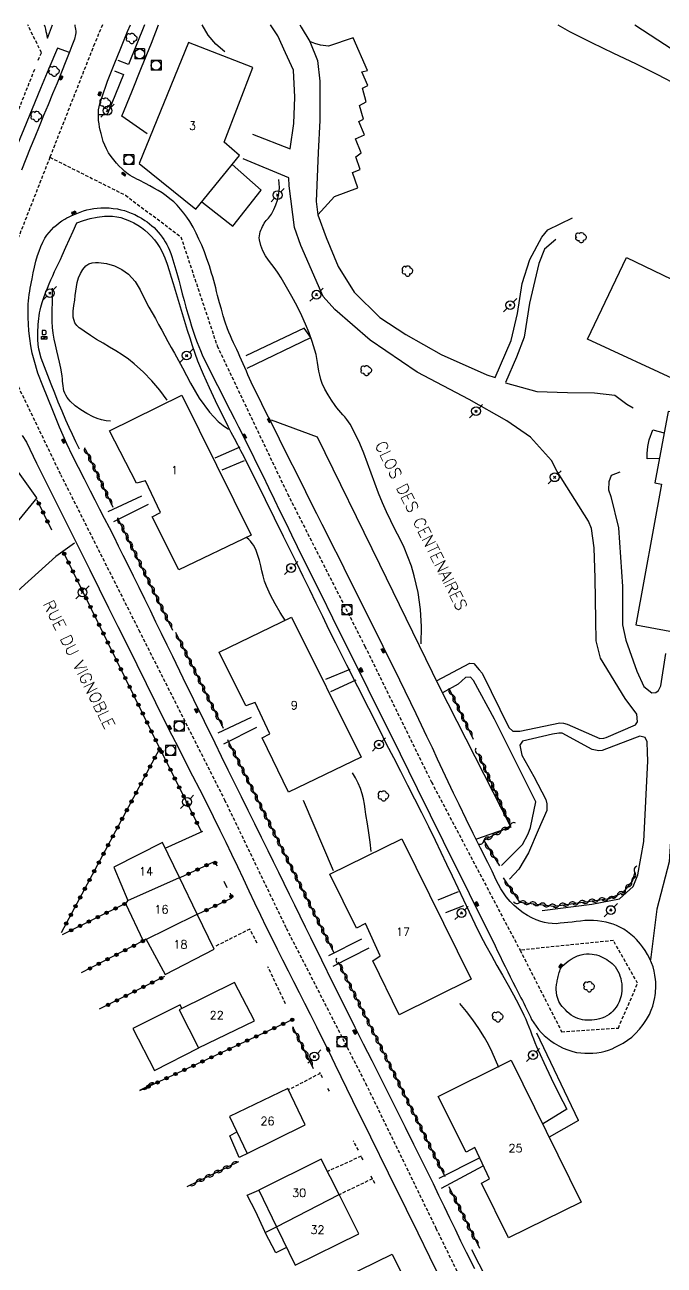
# Model space of a CAD drawing. Header units: millimetres. Extents: x 149998 to 151001, y 150999 to 152001.
# Drawn here: x 150117 to 150213.8, y 151811.9 to 152000 of the extents above; entities that cross this region are included whole.
import ezdxf
from ezdxf.enums import TextEntityAlignment as Align

# ---------------------------------------------------------------- set-up
doc = ezdxf.new("R2010")
doc.units = ezdxf.units.MM
doc.linetypes.add('DASHED', pattern=[0.75, 0.5, -0.25])
doc.layers.get('0').update_dxf_attribs({"linetype": 'CONTINUOUS'})
for name, color, linetype in [('W0001', 6, 'DASHED'), ('W0006', 2, 'CONTINUOUS'), ('W0008', 7, 'CONTINUOUS'), ('W0014', 7, 'CONTINUOUS'), ('W0017', 7, 'CONTINUOUS'), ('W0101', 7, 'CONTINUOUS'), ('W0104', 1, 'CONTINUOUS'), ('W0105', 7, 'CONTINUOUS'), ('W0112', 1, 'DASHED'), ('W0211', 2, 'CONTINUOUS'), ('W0214', 2, 'CONTINUOUS'), ('W0300', 7, 'CONTINUOUS'), ('W0310', 3, 'CONTINUOUS'), ('W0323', 7, 'CONTINUOUS'), ('W0401', 7, 'CONTINUOUS'), ('W0420', 7, 'CONTINUOUS'), ('W0438', 7, 'CONTINUOUS'), ('W0473', 7, 'CONTINUOUS'), ('W0989', 7, 'CONTINUOUS'), ('W0991', 7, 'CONTINUOUS'), ('W1102', 7, 'CONTINUOUS')]:
    doc.layers.add(name, color=color, linetype=linetype)
doc.styles.get("Standard").update_dxf_attribs({"font": 'romans.shx', "width": 0.85})

# ---------------------------------------------------------------- blocks, each defined once
blk = doc.blocks.new('T401')
for p, q in [((-0.3, 0.3), (0, 0.3)), ((-0.3, -0.25), (-0.3, 0.3)), ((-0.3, 0.15), (0, 0.15)), ((-0.3, 0), (0, 0)), ((0, 0.3), (0, -0.25)), ((-0.3, -0.15), (0, -0.15)), ((-0.3, -0.25), (-0.3, -0.3)), ((-0.3, -0.3), (0, -0.3)), ((0, -0.3), (0, -0.25))]:
    blk.add_line(p, q)
blk = doc.blocks.new('T420')
for p, q in [((0.75, 0.75), (-0.75, 0.75)), ((-0.75, 0.75), (-0.75, -0.75)), ((0.75, 0.75), (0.75, -0.75)), ((0.75, -0.75), (-0.75, -0.75))]:
    blk.add_line(p, q)
blk.add_ellipse((0, 0), major_axis=(-0.53, 0.53), ratio=1, start_param=3.926991, end_param=10.210176)
blk = doc.blocks.new('T300')
for p, q in [((-0.8, 0.51), (-0.86, 0.34)), ((-0.86, 0.34), (-0.86, 0.17)), ((-0.86, 0.17), (-0.74, 0.06)), ((-0.69, 0.63), (-0.8, 0.51)), ((-0.8, -0.06), (-0.74, 0.06)), ((-0.74, 0.06), (-0.69, 0.11)), ((-0.57, 0.69), (-0.69, 0.63)), ((-0.46, 0.69), (-0.57, 0.69)), ((-0.29, 0.63), (-0.46, 0.69)), ((-0.29, 0.63), (-0.17, 0.74)), ((-0.23, 0.57), (-0.29, 0.63)), ((-0.17, 0.74), (-0.06, 0.8)), ((-0.06, 0.8), (0.06, 0.8)), ((0.06, 0.8), (0.23, 0.74)), ((0.23, 0.74), (0.34, 0.63)), ((0.34, 0.63), (0.4, 0.51)), ((0.46, 0.46), (0.34, 0.46)), ((0.4, 0.51), (0.4, 0.46)), ((0.57, 0.4), (0.46, 0.46)), ((0.57, 0.4), (0.69, 0.29)), ((0.69, 0.29), (0.74, 0.17)), ((0.74, 0.06), (0.69, -0.17)), ((0.74, 0.17), (0.74, 0.06)), ((-0.8, -0.17), (-0.8, -0.06)), ((-0.8, -0.23), (-0.8, -0.17)), ((-0.74, -0.34), (-0.8, -0.23)), ((-0.69, -0.4), (-0.74, -0.34)), ((-0.51, -0.46), (-0.69, -0.4)), ((-0.4, -0.46), (-0.51, -0.46)), ((-0.4, -0.46), (-0.34, -0.46)), ((-0.34, -0.46), (-0.34, -0.4)), ((-0.34, -0.51), (-0.34, -0.46)), ((-0.29, -0.63), (-0.34, -0.51)), ((-0.17, -0.74), (-0.29, -0.63)), ((-0.06, -0.8), (-0.17, -0.74)), ((0.06, -0.8), (-0.06, -0.8)), ((0.17, -0.74), (0.06, -0.8)), ((0.23, -0.69), (0.17, -0.74)), ((0.29, -0.46), (0.23, -0.46)), ((0.29, -0.63), (0.23, -0.69)), ((0.46, -0.4), (0.29, -0.46)), ((0.34, -0.51), (0.29, -0.63)), ((0.34, -0.51), (0.34, -0.46)), ((0.57, -0.34), (0.46, -0.4)), ((0.63, -0.29), (0.57, -0.34)), ((0.69, -0.17), (0.63, -0.29))]:
    blk.add_line(p, q)
blk = doc.blocks.new('T473')
for p, q in [((-0.166667, 0.166667), (0.166667, -0.166667)), ((-0.166667, -0.166667), (0.166667, 0.166667)), ((0.500001, 0.500001), (1.000002, 1.000002)), ((-1.000002, -1.000002), (-0.500001, -0.500001))]:
    blk.add_line(p, q)
blk.add_ellipse((0, 0), major_axis=(0.471405, 0.471405), ratio=1, start_param=5.4977871438, end_param=11.780972451)
blk = doc.blocks.new('T438')
for p, q in [((-0.4, 0.2), (0.4, 0.2)), ((-0.4, -0.2), (-0.4, 0.2)), ((0.15, 1.1), (-0.3, 1.1)), ((-0.3, 1.1), (-0.3, 0.5)), ((-0.3, 0.5), (0.15, 0.5)), ((0.3, 0.65), (0.3, 0.95)), ((0.4, 0.2), (0.4, -0.2))]:
    blk.add_line(p, q)
at = {"flags": 128}
for points in [[(-0.4, -0.2), (0.4, 0.2)], [(0.4, -0.2), (-0.4, -0.2)]]:
    blk.add_lwpolyline(points, dxfattribs=at)
for centre, major_axis, start_param, end_param in [((0.15, 0.95), (0.106, -0.106), 0.785398, 2.356194), ((0.15, 0.65), (0.106, 0.106), 3.926991, 5.497787)]:
    blk.add_ellipse(centre, major_axis=major_axis, ratio=1, start_param=start_param, end_param=end_param)
blk = doc.blocks.new('t310o')
at = {"color": 0, "linetype": 'Continuous'}
for centre, start, end in [((-0.5, 0.38), 216.8699, 323.1304), ((0.5, -0.37), 36.8699, 143.1303)]:
    blk.add_arc(centre, 0.625, start, end, dxfattribs=at)
blk = doc.blocks.new('t323o')
at = {"color": 0, "linetype": 'Continuous'}
for radius in [0.25, 0.15]:
    blk.add_circle((0, 0), radius, dxfattribs=at)

msp = doc.modelspace()

# ---------------------------------------------------------------- linework, layer by layer
at = {"layer": 'W0001'}
for points in [[(150128.76, 152000), (150127.55, 151997.14), (150120.79, 151979.91)], [(150120.79, 151979.91), (150115.72, 151966.98), (150111.1, 151955.33)], [(150120.79, 151979.91), (150132.23, 151974.16), (150140.62, 151967.87), (150146.12, 151951.34), (150156.79, 151928.88), (150168.51, 151905.77), (150178.6, 151885.17), (150192.01, 151859.68)], [(150111.1, 151955.33), (150122.4, 151931.83), (150134.26, 151908.23), (150147.25, 151882.48), (150156.61, 151862.99), (150168.61, 151839.5), (150179.26, 151817.54), (150191.45, 151792.49), (150201.09, 151772.87), (150212.61, 151750.24), (150227.34, 151719.95), (150243.75, 151687.81), (150252.23, 151671)]]:
    msp.add_lwpolyline(points, dxfattribs=at)
msp.add_lwpolyline([(150206.15, 151861.14), (150192.01, 151859.68), (150192.01, 151859.68), (150198.32, 151847.32), (150206.91, 151847.87), (150209.83, 151854.66)], close=True, dxfattribs=at)
at = {"layer": 'W0006'}
for points in [[(150161.38, 151971.18), (150163.93, 151973.98), (150167.44, 151975.29), (150166.64, 151977.61), (150167.78, 151978.04), (150167.12, 151979.98), (150167.94, 151980.6), (150167.08, 151982.73), (150168.47, 151983.3), (150167.58, 151985.32), (150168.3, 151985.67), (150167.68, 151987.77), (150168.72, 151988.31), (150168.16, 151990.41), (150168.98, 151990.79), (150168.06, 151992.89), (150168.9, 151993.08), (150166.74, 151998.01), (150163, 151996.75), (150161.8, 151996.92), (150160.93, 151997.17), (150160.17, 151997.48)], [(150154.3, 151940.11), (150161.28, 151937.5), (150170.72, 151918.21), (150179.73, 151899.77), (150190.63, 151878.31), (150185.42, 151876.49)]]:
    msp.add_lwpolyline(points, dxfattribs=at)
at = {"layer": 'W0008'}
for points in [[(150124.55, 152000), (150124.59, 151999.8), (150124.64, 151999.57), (150124.67, 151999.32), (150124.7, 151999.06), (150124.7, 151998.8), (150124.68, 151998.55), (150124.64, 151998.3), (150124.57, 151998.06), (150124.5, 151997.83), (150124.42, 151997.59), (150124.14, 151996.8), (150123.83, 151996.02), (150123.52, 151995.24), (150123.2, 151994.47), (150122.54, 151992.82), (150121.88, 151991.17), (150121.2, 151989.52), (150120.53, 151987.88), (150119.85, 151986.24), (150119.17, 151984.59), (150118.5, 151982.95), (150117.83, 151981.3), (150117.15, 151979.64), (150116.48, 151977.98)], [(150128.16, 151987.12), (150128.26, 151987.57), (150128.37, 151988.03), (150128.5, 151988.47), (150128.64, 151988.92), (150129.53, 151991.46), (150130.51, 151993.97), (150131.54, 151996.46), (150132.55, 151998.96), (150132.98, 152000)], [(150209.43, 152000), (150275.4, 151956.91)], [(150197.47, 151863.69), (150196.88, 151863.7), (150196.3, 151863.76), (150195.73, 151863.86), (150195.17, 151864.02), (150194.46, 151864.27), (150193.78, 151864.59), (150193.13, 151864.96), (150192.5, 151865.36), (150191.79, 151865.89), (150191.13, 151866.46), (150190.5, 151867.08), (150189.93, 151867.75), (150189.1, 151868.98), (150188.4, 151870.3), (150187.77, 151871.64), (150187.12, 151872.96), (150186.01, 151875.15), (150184.92, 151877.36), (150183.85, 151879.56), (150182.79, 151881.77), (150181.96, 151883.49), (150181.15, 151885.2), (150180.34, 151886.92), (150179.53, 151888.64), (150178.73, 151890.36), (150177.92, 151892.08), (150177.1, 151893.8), (150176.28, 151895.51), (150173.79, 151900.63), (150171.27, 151905.74), (150168.74, 151910.84), (150166.2, 151915.94), (150165.38, 151917.6), (150164.55, 151919.25), (150163.72, 151920.91), (150162.89, 151922.56), (150162.05, 151924.22), (150161.22, 151925.87), (150160.39, 151927.52), (150159.57, 151929.18), (150158.24, 151931.84), (150156.91, 151934.51), (150155.59, 151937.17), (150154.27, 151939.84)], [(150116.61, 151937.73), (150117.24, 151936.72), (150117.77, 151935.66), (150118.26, 151934.59), (150118.77, 151933.53), (150120.8, 151929.5), (150122.82, 151925.45), (150124.83, 151921.41), (150126.84, 151917.36), (150128.27, 151914.49), (150129.69, 151911.61), (150131.11, 151908.74), (150132.53, 151905.86), (150133.95, 151902.98), (150135.37, 151900.11), (150136.8, 151897.23), (150138.23, 151894.36), (150139.27, 151892.3), (150140.31, 151890.24), (150141.36, 151888.19), (150142.41, 151886.13), (150143.46, 151884.08), (150144.5, 151882.02), (150145.54, 151879.96), (150146.56, 151877.89), (150147.45, 151876.06), (150148.33, 151874.22), (150149.21, 151872.37), (150150.07, 151870.53), (150150.94, 151868.68), (150151.81, 151866.84), (150152.69, 151865), (150153.58, 151863.16), (150154.39, 151861.51), (150155.21, 151859.85), (150156.04, 151858.2), (150156.88, 151856.56), (150157.71, 151854.91), (150158.55, 151853.27), (150159.38, 151851.62), (150160.21, 151849.97), (150161.16, 151848.08), (150162.1, 151846.19), (150163.04, 151844.29), (150163.98, 151842.4)], [(150193.77, 151849.16), (150194.09, 151848.64), (150194.44, 151848.14), (150194.82, 151847.66), (150195.23, 151847.21), (150195.69, 151846.75), (150196.17, 151846.33), (150196.68, 151845.94), (150197.21, 151845.58), (150197.87, 151845.19), (150198.55, 151844.84), (150199.26, 151844.55), (150199.99, 151844.31), (150200.59, 151844.18), (150201.2, 151844.1), (150201.82, 151844.07), (150202.43, 151844.07), (150203.05, 151844.08), (150203.67, 151844.13), (150204.29, 151844.22), (150204.9, 151844.36), (150205.43, 151844.52), (150205.95, 151844.72), (150206.45, 151844.95), (150206.94, 151845.2), (150207.63, 151845.6), (150208.29, 151846.03), (150208.93, 151846.5), (150209.52, 151847.03), (150210.13, 151847.7), (150210.68, 151848.41), (150211.17, 151849.16), (150211.61, 151849.95), (150211.89, 151850.56), (150212.11, 151851.19), (150212.3, 151851.83), (150212.44, 151852.49), (150212.49, 151852.83), (150212.53, 151853.17), (150212.56, 151853.51), (150212.58, 151853.85), (150212.59, 151854.19), (150212.58, 151854.54), (150212.57, 151854.88), (150212.54, 151855.22), (150212.46, 151855.87), (150212.34, 151856.5), (150212.17, 151857.13), (150211.95, 151857.75), (150211.67, 151858.39), (150211.33, 151859.01), (150210.95, 151859.61), (150210.55, 151860.18), (150210.27, 151860.57), (150209.97, 151860.94), (150209.64, 151861.3), (150209.3, 151861.64), (150208.8, 151862.07), (150208.27, 151862.47), (150207.72, 151862.84), (150207.14, 151863.17), (150206.64, 151863.41), (150206.12, 151863.62), (150205.58, 151863.79), (150205.04, 151863.93), (150204.4, 151864.05), (150203.76, 151864.13), (150203.12, 151864.17), (150202.47, 151864.18), (150201.82, 151864.16), (150201.18, 151864.1), (150200.53, 151864.02), (150199.89, 151863.95), (150199.28, 151863.89), (150198.68, 151863.83), (150198.07, 151863.76), (150197.47, 151863.69)]]:
    msp.add_lwpolyline(points, dxfattribs=at)
msp.add_lwpolyline([(150198.19, 151856.94), (150198.42, 151857.25), (150198.7, 151857.53), (150198.99, 151857.78), (150199.3, 151858.01), (150199.76, 151858.31), (150200.24, 151858.59), (150200.74, 151858.81), (150201.26, 151858.99), (150201.67, 151859.07), (150202.09, 151859.11), (150202.51, 151859.11), (150202.93, 151859.08), (150203.27, 151859.03), (150203.6, 151858.95), (150203.93, 151858.85), (150204.25, 151858.73), (150204.56, 151858.59), (150204.87, 151858.44), (150205.16, 151858.27), (150205.44, 151858.08), (150205.71, 151857.88), (150205.97, 151857.67), (150206.21, 151857.43), (150206.43, 151857.18), (150206.65, 151856.85), (150206.84, 151856.51), (150207.01, 151856.15), (150207.14, 151855.78), (150207.26, 151855.39), (150207.36, 151854.99), (150207.42, 151854.58), (150207.45, 151854.17), (150207.46, 151853.81), (150207.44, 151853.45), (150207.39, 151853.09), (150207.32, 151852.74), (150207.18, 151852.29), (150207.01, 151851.85), (150206.81, 151851.43), (150206.56, 151851.02), (150206.34, 151850.72), (150206.09, 151850.43), (150205.82, 151850.17), (150205.52, 151849.93), (150205.18, 151849.72), (150204.81, 151849.53), (150204.43, 151849.38), (150204.05, 151849.26), (150203.67, 151849.16), (150203.29, 151849.1), (150202.91, 151849.06), (150202.52, 151849.05), (150202.16, 151849.05), (150201.81, 151849.07), (150201.46, 151849.12), (150201.11, 151849.2), (150200.76, 151849.32), (150200.42, 151849.47), (150200.09, 151849.64), (150199.78, 151849.83), (150199.46, 151850.08), (150199.17, 151850.35), (150198.89, 151850.64), (150198.62, 151850.94), (150198.42, 151851.16), (150198.22, 151851.39), (150198.03, 151851.63), (150197.89, 151851.9), (150197.72, 151852.34), (150197.6, 151852.8), (150197.54, 151853.27), (150197.5, 151853.74), (150197.5, 151853.93), (150197.51, 151854.12), (150197.53, 151854.3), (150197.55, 151854.49), (150197.59, 151854.68), (150197.62, 151854.86), (150197.65, 151855.04), (150197.69, 151855.23), (150197.73, 151855.45), (150197.78, 151855.67), (150197.84, 151855.89), (150197.9, 151856.1), (150197.96, 151856.31), (150198.02, 151856.53), (150198.09, 151856.74)], close=True, dxfattribs=at)
at = {"layer": 'W0014'}
for points in [[(150119.95, 152000), (150120.01, 151999.75), (150120.11, 151999.35), (150120.2, 151999.01), (150120.27, 151998.67), (150120.34, 151998.33), (150120.41, 151997.98)], [(150120.41, 151997.98), (150121.19, 152000)], [(150131.67, 151986.17), (150133.19, 151989.85), (150134.69, 151993.53), (150136.17, 151997.23), (150137.26, 152000)], [(150135.14, 152000), (150132.71, 151993.97)], [(150121.93, 151996.45), (150120.63, 151993.39), (150119.35, 151990.33), (150118.09, 151987.26), (150116.84, 151984.19), (150115.29, 151980.36), (150113.77, 151976.53), (150112.26, 151972.69), (150110.77, 151968.84)], [(150123.74, 151995.78), (150121.93, 151996.45)], [(150132.71, 151993.97), (150131.14, 151994.59)], [(150131.92, 151992.47), (150129.54, 151986.52)], [(150130.56, 151993.02), (150131.92, 151992.47)], [(150154.27, 151939.84), (150153.57, 151941.18), (150152.88, 151942.52), (150152.22, 151943.88), (150151.56, 151945.24), (150151.3, 151945.79), (150151.05, 151946.35), (150150.8, 151946.91), (150150.56, 151947.47), (150150.31, 151948.03), (150150.07, 151948.59), (150149.83, 151949.15), (150149.58, 151949.7), (150149.34, 151950.23), (150149.1, 151950.75), (150148.85, 151951.28), (150148.61, 151951.8), (150148.36, 151952.32), (150148.13, 151952.85), (150147.91, 151953.39), (150147.7, 151953.92), (150147.36, 151954.89), (150147.06, 151955.87), (150146.78, 151956.86), (150146.5, 151957.85), (150146.34, 151958.41), (150146.19, 151958.97), (150146.05, 151959.54), (150145.91, 151960.11), (150145.76, 151960.67), (150145.61, 151961.24), (150145.46, 151961.8), (150145.29, 151962.36), (150144.95, 151963.43), (150144.59, 151964.5), (150144.21, 151965.56), (150143.79, 151966.6), (150143.38, 151967.51), (150142.95, 151968.41), (150142.48, 151969.29), (150141.97, 151970.15), (150141.54, 151970.81), (150141.09, 151971.44), (150140.6, 151972.06), (150140.08, 151972.64), (150139.55, 151973.15), (150138.98, 151973.63), (150138.39, 151974.08), (150137.79, 151974.51), (150137.19, 151974.9), (150136.56, 151975.25), (150135.93, 151975.59), (150135.3, 151975.94), (150134.97, 151976.11), (150134.63, 151976.28), (150134.3, 151976.45), (150133.96, 151976.61), (150133.62, 151976.78), (150133.29, 151976.97), (150132.97, 151977.16), (150132.65, 151977.37), (150132.17, 151977.75), (150131.72, 151978.15), (150131.29, 151978.58), (150130.88, 151979.03), (150130.46, 151979.53), (150130.06, 151980.05), (150129.69, 151980.6), (150129.36, 151981.17), (150129.1, 151981.74), (150128.88, 151982.32), (150128.7, 151982.92), (150128.54, 151983.52), (150128.42, 151984.01), (150128.32, 151984.5), (150128.24, 151985), (150128.18, 151985.49), (150128.15, 151985.9), (150128.14, 151986.31), (150128.14, 151986.71), (150128.16, 151987.12)], [(150129.54, 151986.52), (150129.43, 151986.44), (150129.3, 151986.4), (150129.17, 151986.38), (150129.05, 151986.36), (150129, 151986.35), (150128.95, 151986.35), (150128.9, 151986.35), (150128.86, 151986.35), (150128.81, 151986.35), (150128.76, 151986.36), (150128.71, 151986.36), (150128.67, 151986.36), (150128.56, 151986.36), (150128.45, 151986.36), (150128.34, 151986.35), (150128.23, 151986.35)], [(150135.52, 151983.45), (150131.67, 151986.17)], [(150185.15, 151811.38), (150183.92, 151813.84), (150183.07, 151815.57), (150182.23, 151817.3), (150181.39, 151819.03), (150180.56, 151820.76), (150179.73, 151822.5), (150178.89, 151824.23), (150178.05, 151825.96), (150177.21, 151827.69), (150175.95, 151830.23), (150174.68, 151832.77), (150173.41, 151835.31), (150172.14, 151837.84), (150170.86, 151840.37), (150169.59, 151842.9), (150168.32, 151845.44), (150167.05, 151847.97), (150165.36, 151851.36), (150163.68, 151854.75), (150162, 151858.14), (150160.33, 151861.53), (150159.51, 151863.18), (150158.7, 151864.84), (150157.89, 151866.49), (150157.08, 151868.14), (150156.27, 151869.79), (150155.46, 151871.45), (150154.65, 151873.1), (150153.84, 151874.75), (150152.83, 151876.79), (150151.83, 151878.83), (150150.83, 151880.87), (150149.82, 151882.91), (150148.82, 151884.95), (150147.82, 151886.99), (150146.81, 151889.03), (150145.81, 151891.07), (150144.21, 151894.35), (150142.6, 151897.63), (150141, 151900.91), (150139.4, 151904.19), (150138.55, 151905.93), (150137.71, 151907.68), (150136.86, 151909.43), (150136.02, 151911.17), (150135.17, 151912.92), (150134.32, 151914.67), (150133.47, 151916.41), (150132.61, 151918.15), (150131.91, 151919.55), (150131.21, 151920.94), (150130.51, 151922.34), (150129.8, 151923.73), (150129.09, 151925.12), (150128.38, 151926.51), (150127.67, 151927.91), (150126.97, 151929.3), (150126.06, 151931.09), (150125.15, 151932.87), (150124.24, 151934.66), (150123.38, 151936.47), (150122.82, 151937.72), (150122.27, 151938.97), (150121.75, 151940.23), (150121.23, 151941.49), (150120.47, 151943.38), (150119.7, 151945.27), (150118.99, 151947.18), (150118.39, 151949.13), (150118.12, 151950.23), (150117.91, 151951.34), (150117.74, 151952.45), (150117.62, 151953.57), (150117.53, 151954.59), (150117.49, 151955.61), (150117.48, 151956.63), (150117.52, 151957.65), (150117.55, 151958.14), (150117.61, 151958.62), (150117.67, 151959.1), (150117.74, 151959.59), (150117.82, 151960.06), (150117.91, 151960.54), (150118, 151961.02), (150118.09, 151961.5), (150118.26, 151962.38), (150118.45, 151963.26), (150118.67, 151964.14), (150118.93, 151965), (150119.16, 151965.68), (150119.41, 151966.36), (150119.7, 151967.03), (150120.05, 151967.66), (150120.34, 151968.1), (150120.67, 151968.52), (150121.03, 151968.91), (150121.4, 151969.29), (150121.79, 151969.63), (150122.19, 151969.96), (150122.61, 151970.26), (150123.05, 151970.54), (150123.37, 151970.72), (150123.69, 151970.89), (150124.02, 151971.04), (150124.36, 151971.19), (150124.86, 151971.4), (150125.36, 151971.61), (150125.88, 151971.79), (150126.4, 151971.94), (150126.92, 151972.06), (150127.44, 151972.15), (150127.97, 151972.22), (150128.49, 151972.26), (150129.13, 151972.26), (150129.76, 151972.23), (150130.39, 151972.17), (150131.01, 151972.07), (150131.55, 151971.96), (150132.08, 151971.82), (150132.61, 151971.65), (150133.12, 151971.46), (150133.66, 151971.22), (150134.18, 151970.95), (150134.69, 151970.66), (150135.18, 151970.35), (150135.55, 151970.1), (150135.9, 151969.83), (150136.24, 151969.54), (150136.57, 151969.24), (150136.9, 151968.91), (150137.21, 151968.56), (150137.5, 151968.19), (150137.78, 151967.82), (150138.04, 151967.45), (150138.28, 151967.07), (150138.51, 151966.69), (150138.71, 151966.29), (150138.92, 151965.82), (150139.1, 151965.34), (150139.26, 151964.85), (150139.42, 151964.36), (150139.74, 151963.34), (150140.03, 151962.32), (150140.31, 151961.29), (150140.58, 151960.26), (150140.84, 151959.23), (150141.11, 151958.2), (150141.39, 151957.18), (150141.69, 151956.15), (150141.97, 151955.23), (150142.25, 151954.31), (150142.55, 151953.4), (150142.86, 151952.49), (150143.1, 151951.85), (150143.34, 151951.22), (150143.59, 151950.6), (150143.86, 151949.98), (150144.42, 151948.79), (150145, 151947.63), (150145.6, 151946.46), (150146.19, 151945.3), (150146.82, 151944.04), (150147.46, 151942.79), (150148.1, 151941.53), (150148.74, 151940.27), (150149.38, 151939.02), (150150.01, 151937.76), (150150.65, 151936.5), (150151.28, 151935.24), (150152.16, 151933.45), (150153.04, 151931.66), (150153.91, 151929.86), (150154.78, 151928.07), (150155.65, 151926.27), (150156.52, 151924.47), (150157.39, 151922.68), (150158.27, 151920.89), (150160.04, 151917.29), (150161.82, 151913.69), (150163.6, 151910.09), (150165.38, 151906.5), (150167.17, 151902.91), (150168.96, 151899.31), (150170.74, 151895.72), (150172.52, 151892.12), (150176.45, 151884.18), (150180.38, 151876.23), (150184.31, 151868.28), (150188.23, 151860.33), (150188.62, 151859.55), (150189, 151858.77), (150189.38, 151857.98), (150189.77, 151857.2), (150190.15, 151856.41), (150190.54, 151855.63), (150190.92, 151854.85), (150191.31, 151854.07), (150191.52, 151853.66), (150191.73, 151853.25), (150191.94, 151852.84), (150192.15, 151852.43), (150192.37, 151852.03), (150192.58, 151851.62), (150192.78, 151851.21), (150192.99, 151850.8), (150193.19, 151850.39), (150193.38, 151849.98), (150193.58, 151849.57), (150193.77, 151849.16)], [(150124.85, 151969.95), (150125.86, 151970.33), (150126.91, 151970.62), (150127.97, 151970.83), (150129.05, 151970.96), (150129.67, 151970.98), (150130.29, 151970.96), (150130.91, 151970.88), (150131.52, 151970.76), (150132.2, 151970.55), (150132.86, 151970.29), (150133.49, 151969.98), (150134.11, 151969.63), (150134.66, 151969.27), (150135.18, 151968.87), (150135.68, 151968.43), (150136.14, 151967.97), (150136.62, 151967.41), (150137.06, 151966.83), (150137.46, 151966.21), (150137.81, 151965.58), (150138.23, 151964.65), (150138.56, 151963.69), (150138.85, 151962.72), (150139.15, 151961.75), (150139.48, 151960.75), (150139.79, 151959.74), (150140.09, 151958.73), (150140.39, 151957.72), (150140.69, 151956.71), (150140.99, 151955.7), (150141.3, 151954.69), (150141.61, 151953.68), (150141.98, 151952.52), (150142.36, 151951.36), (150142.75, 151950.21), (150143.17, 151949.07), (150144.01, 151947.03), (150144.91, 151945.02), (150145.85, 151943.03), (150146.81, 151941.04), (150147.27, 151940.1), (150147.74, 151939.16), (150148.22, 151938.23), (150148.71, 151937.31), (150149.19, 151936.38), (150149.68, 151935.45), (150150.16, 151934.52), (150150.64, 151933.59), (150152.03, 151930.82), (150153.41, 151928.04), (150154.78, 151925.26), (150156.15, 151922.48), (150157.15, 151920.46), (150158.14, 151918.43), (150159.12, 151916.4), (150160.1, 151914.37), (150161.09, 151912.34), (150162.08, 151910.31), (150163.07, 151908.28), (150164.07, 151906.26), (150165.71, 151902.95), (150167.37, 151899.66), (150169.04, 151896.37), (150170.7, 151893.07), (150171.76, 151890.98), (150172.83, 151888.9), (150173.89, 151886.81), (150174.96, 151884.72), (150176.02, 151882.64), (150177.08, 151880.55), (150178.13, 151878.45), (150179.17, 151876.35), (150180.04, 151874.55), (150180.9, 151872.74), (150181.74, 151870.93), (150182.59, 151869.12), (150183.43, 151867.3), (150184.29, 151865.49), (150185.16, 151863.69), (150186.05, 151861.9), (150186.85, 151860.38), (150187.68, 151858.87), (150188.52, 151857.38), (150189.38, 151855.89), (150190.23, 151854.39), (150191.05, 151852.89), (150191.85, 151851.37), (150192.61, 151849.82), (150192.87, 151849.24), (150193.12, 151848.65), (150193.35, 151848.05), (150193.58, 151847.45), (150193.81, 151846.85), (150194.04, 151846.26), (150194.27, 151845.66), (150194.52, 151845.07), (150195.61, 151842.67), (150196.74, 151840.28), (150197.91, 151837.91), (150199.11, 151835.57)], [(150125.28, 151935.67), (150124.74, 151936.76), (150124.22, 151937.85), (150123.71, 151938.96), (150123.21, 151940.07), (150122.63, 151941.42), (150122.07, 151942.78), (150121.52, 151944.15), (150120.99, 151945.53), (150120.48, 151946.83), (150119.96, 151948.13), (150119.48, 151949.46), (150119.13, 151950.82), (150119.03, 151951.54), (150118.98, 151952.26), (150118.97, 151952.99), (150118.99, 151953.71), (150119.01, 151954.15), (150119.03, 151954.58), (150119.07, 151955.02), (150119.12, 151955.45), (150119.17, 151955.88), (150119.24, 151956.31), (150119.32, 151956.74), (150119.41, 151957.17), (150119.61, 151957.91), (150119.86, 151958.64), (150120.13, 151959.36), (150120.41, 151960.08), (150120.67, 151960.71), (150120.94, 151961.33), (150121.22, 151961.95), (150121.51, 151962.57), (150121.8, 151963.18), (150122.09, 151963.8), (150122.38, 151964.41), (150122.66, 151965.03), (150123.21, 151966.26), (150123.76, 151967.49), (150124.3, 151968.72), (150124.85, 151969.95)], [(150200.86, 151833.85), (150194.55, 151847.08)], [(150163.98, 151842.4), (150166.66, 151836.89), (150169.35, 151831.39), (150172.05, 151825.9), (150174.76, 151820.4), (150176.53, 151816.8), (150178.3, 151813.2), (150180.06, 151809.59), (150181.82, 151805.99), (150183.59, 151802.38), (150185.36, 151798.78), (150187.14, 151795.18), (150188.93, 151791.59)], [(150184.66, 151814.31), (150194.73, 151794.62)]]:
    msp.add_lwpolyline(points, dxfattribs=at)
at = {"layer": 'W0017'}
for points in [[(150157.2, 151981.2), (150157.76, 151985.01), (150157.92, 151989.04), (150157.72, 151993.11), (150156.5, 151995.73), (150155.3, 151998.34), (150154.19, 152000)], [(150158.66, 152000), (150158.85, 151999.64), (150160.17, 151997.48), (150161.35, 151994.58), (150161.68, 151991.45), (150161.71, 151985.51), (150161.43, 151980.66), (150161.15, 151973.2), (150161.38, 151971.18), (150162.63, 151967.74), (150164.47, 151963.37), (150166.89, 151959.46), (150170.79, 151955.64), (150174.73, 151953.02), (150180.07, 151949.99), (150186.97, 151946.92), (150188.25, 151946.53)], [(150151.49, 151983.41), (150157.2, 151981.17)], [(150156.97, 151976.8), (150150.07, 151979.66)], [(150179.37, 151900.51), (150184.42, 151903.18), (150185, 151903.15), (150185.81, 151902.2), (150186.3, 151901.7), (150190.34, 151893.43), (150190.94, 151892.91), (150192, 151892.88), (150198.03, 151894.16), (150198.58, 151894.1), (150199.15, 151893.93), (150204.09, 151891.78), (150204.72, 151891.81), (150205.08, 151891.94), (150209.49, 151893.87), (150209.79, 151894.28), (150209.69, 151895.45), (150207.96, 151897.83), (150204.19, 151903.95), (150203.57, 151906.59), (150203.48, 151909.7), (150203.41, 151916.1), (150203.24, 151920.68), (150202.83, 151923.62), (150202.4, 151924.74), (150197.65, 151932.26), (150196.79, 151933.95), (150193.61, 151937.45), (150190.01, 151939.96), (150184.3, 151943.18), (150176.45, 151947.35), (150169.29, 151952.18), (150163.98, 151956.84), (150162.2, 151958.79), (150158.83, 151966.54), (150157.86, 151969.27), (150157.02, 151975.6), (150156.97, 151976.8)], [(150188.25, 151946.53), (150190.66, 151952.15), (150191.61, 151956.2), (150192.34, 151960.75), (150193.52, 151964.42), (150195.3, 151967.81), (150196.21, 151968.93), (150199.98, 151970.73)], [(150197.42, 151967.46), (150195.72, 151965.99), (150194.84, 151963.79), (150193.44, 151957.78), (150192.64, 151952.63), (150191.48, 151949.59), (150189.83, 151945.76)], [(150189.83, 151945.73), (150194.54, 151944.42), (150199.22, 151944.25), (150203.28, 151944.2), (150206.38, 151943.83), (150208.2, 151942.46), (150209.15, 151941.91)], [(150149.57, 151935.96), (150145.77, 151934.31)], [(150146.88, 151932.5), (150150.29, 151933.94)], [(150207.14, 151932.18), (150205.83, 151931.64), (150205.45, 151930.69), (150205.41, 151929.46), (150205.79, 151928.45), (150206.94, 151923.73), (150207.53, 151914.82), (150207.53, 151908.99), (150208.06, 151906.7), (150209.7, 151901.98), (150210.77, 151899.65), (150211.97, 151898.69), (150212.57, 151898.74), (150212.98, 151899.04), (150213.33, 151899.78), (150214.1, 151904.68)], [(150134.69, 151928.51), (150129.55, 151926.15)], [(150130.47, 151924.68), (150135.72, 151927.31)], [(150124.54, 151921.41), (150121.7, 151919.35), (150113.8, 151912.27)], [(150217.57, 151904.52), (150216.33, 151898.21), (150215.26, 151893.47), (150215.26, 151892.11), (150215.28, 151890.99), (150215.35, 151884.75), (150214.6, 151873.05), (150212.72, 151865.89), (150211.8, 151858.2)], [(150166.23, 151902.26), (150162.52, 151900.71)], [(150189.21, 151872.51), (150192.37, 151875.68), (150193.27, 151877.31), (150193.58, 151878.29), (150194.41, 151882.15), (150194.31, 151882.4), (150188.17, 151894.72), (150184.99, 151900.57), (150184.51, 151901.09), (150183.74, 151901.04), (150182.65, 151900.04), (150180.28, 151898.69)], [(150163.35, 151898.88), (150167.2, 151900.65)], [(150151.28, 151894.96), (150146.22, 151892.61)], [(150147.14, 151890.97), (150152.14, 151893.49)], [(150196.93, 151892.42), (150192.4, 151891.39), (150191.99, 151890.76), (150192.28, 151889.26), (150194.08, 151886.01), (150195.93, 151882.51), (150196.09, 151881.86), (150196.06, 151880.85), (150194.77, 151877.9), (150193.3, 151874.46), (150191.84, 151871.94), (150190.4, 151870.43)], [(150195.36, 151865.69), (150202.91, 151866.64), (150207.06, 151867.45), (150209.17, 151869.32), (150209.86, 151871.08), (150210.77, 151876.17), (150211.36, 151888.37), (150211.34, 151889.63), (150211.27, 151891.29), (150210.97, 151891.92), (150210.15, 151892.14), (150209.36, 151891.85), (150204.45, 151889.97), (150203.95, 151889.89), (150202.95, 151890.12), (150198.38, 151892.58), (150197.89, 151892.61), (150196.93, 151892.42)], [(150138.28, 151875.13), (150143.96, 151877.74)], [(150182.62, 151868.53), (150179.57, 151867.26)], [(150180.76, 151865.37), (150183.51, 151866.47)], [(150167.99, 151861.34), (150162.99, 151858.83)], [(150163.69, 151857.27), (150169.18, 151860.03)], [(150199.11, 151835.57), (150195.43, 151833.3)], [(150200.86, 151833.85), (150196.42, 151831.31)], [(150185.83, 151828.13), (150179.71, 151825.06)], [(150180.14, 151823.6), (150186.45, 151827)]]:
    msp.add_lwpolyline(points, dxfattribs=at)
at = {"layer": 'W0101'}
for points in [[(150141.77, 151997.33), (150134.34, 151978.95), (150142.9, 151972.05), (150149.52, 151980.19), (150147.19, 151982.2), (150151.55, 151993.51)], [(150223.41, 151906.44), (150233.6, 151959.83), (150219.64, 151962.49), (150215.58, 151941.29), (150214.43, 151941.35), (150212.43, 151930.55), (150213.46, 151930.35), (150209.58, 151908.99)], [(150151.28, 151922.59), (150140.32, 151917.34), (150136.31, 151925.4), (150137.54, 151926.07), (150135.28, 151930.85), (150133.89, 151930.48), (150129.83, 151938.43), (150140.77, 151943.85)], [(150167.95, 151888.93), (150156.93, 151883.65), (150152.95, 151891.9), (150154.12, 151892.49), (150151.88, 151897.26), (150150.46, 151896.75), (150146.45, 151904.89), (150157.37, 151910.19)], [(150184.59, 151855.26), (150173.68, 151849.86), (150169.72, 151858.04), (150170.84, 151858.83), (150168.59, 151863.7), (150167.22, 151863.01), (150163.19, 151871.23), (150174.11, 151876.56)], [(150151.78, 151848.95), (150148.76, 151854.77), (150140.38, 151850.63), (150143.33, 151844.86)], [(150179.6, 151837.49), (150190.66, 151842.99), (150201.27, 151821.45), (150190.28, 151816.06), (150186.18, 151824.34), (150187.37, 151825.01), (150185.17, 151829.77), (150183.84, 151829.07)], [(150159.46, 151833.21), (150156.85, 151838.69), (150147.98, 151834.47), (150150.7, 151828.84)]]:
    msp.add_lwpolyline(points, close=True, dxfattribs=at)
for points in [[(150118.83, 151928.25), (150115.01, 151933.58)], [(150118.83, 151928.25), (150113.13, 151921.34)], [(150140.43, 151870.68), (150137.84, 151876.03), (150130.47, 151872.25), (150132.59, 151867.22)], [(150143.11, 151865.13), (150140.43, 151870.68)], [(150132.59, 151867.22), (150132.23, 151866.76), (150134.92, 151861.08), (150134.92, 151861.08)], [(150145.69, 151859.81), (150143.11, 151865.13)], [(150134.92, 151861.08), (150135.33, 151861.4), (150138.27, 151855.97), (150145.69, 151859.81)], [(150164.6, 151822.63), (150161.89, 151828.01), (150152.43, 151823.3), (150155.11, 151817.75)], [(150167.6, 151816.68), (150164.6, 151822.63)], [(150155.11, 151817.75), (150157.93, 151811.93), (150167.6, 151816.68)], [(150165.91, 151803.04), (150165.69, 151803), (150162.85, 151808.76), (150172.66, 151813.59)], [(150172.66, 151813.59), (150175.43, 151807.92)]]:
    msp.add_lwpolyline(points, dxfattribs=at)
at = {"layer": 'W0104'}
for points in [[(150143.81, 151973.17), (150148.5, 151969.47), (150152.8, 151974.95), (150148.39, 151978.8)], [(150216.43, 151945.75), (150202.26, 151952.31), (150208.15, 151964.7), (150219.06, 151959.48)], [(150213.12, 151934.25), (150211.26, 151934.18), (150211.27, 151935), (150211.38, 151936.06), (150211.58, 151937.09), (150212.13, 151938.56), (150213.84, 151938.14)], [(150140.8, 151850.84), (150140.51, 151851.41), (150133.35, 151847.82), (150136.64, 151841.42), (150143.34, 151844.87)], [(150150.91, 151828.94), (150150.92, 151828.94), (150149.47, 151828.26), (150148.04, 151831.55), (150149.12, 151832.12), (150149.11, 151832.13)], [(150153.4, 151816.87), (150153.36, 151817.03), (150151.99, 151820.01), (150150.69, 151822.52), (150152.43, 151823.3), (150152.43, 151823.3)], [(150153.4, 151816.87), (150155.11, 151817.75), (150155.11, 151817.76)], [(150156.64, 151814.59), (150156.64, 151814.59), (150155.01, 151813.76), (150153.4, 151816.87)]]:
    msp.add_lwpolyline(points, dxfattribs=at)
at = {"layer": 'W0105'}
msp.add_lwpolyline([(150150.67, 151947.94), (150160.34, 151952.58), (150159.32, 151954.02), (150150.47, 151949.78)], dxfattribs=at)
at = {"layer": 'W0112'}
for points in [[(150119.02, 151994.64), (150119.52, 151995.73), (150119.52, 151995.76), (150117.44, 152000)], [(150115.54, 151985.84), (150118.54, 151993.35)], [(150151.09, 151862.89), (150145.79, 151860.22)], [(150152.19, 151860.73), (150151.09, 151862.86)], [(150156.49, 151851.53), (150153.83, 151857.15)], [(150161.76, 151841), (150156.94, 151838.5)], [(150162.11, 151840.34), (150161.69, 151841.13)], [(150163.14, 151838.28), (150162.8, 151838.92)], [(150167.54, 151829.33), (150166.75, 151830.77)], [(150167.93, 151828.43), (150162.84, 151826.12)], [(150168.26, 151827.88), (150167.91, 151828.47)], [(150169.65, 151825.01), (150164.61, 151822.6)], [(150170.02, 151824.28), (150169.44, 151825.45)]]:
    msp.add_lwpolyline(points, dxfattribs=at)
at = {"layer": 'W0211'}
for points in [[(150147.27, 151995.9), (150145.91, 151997.06), (150144.76, 151998.43), (150143.88, 151999.98), (150143.87, 152000)], [(150197.72, 152000), (150199.52, 151998.99), (150202.82, 151997.3), (150206.16, 151995.7), (150209.5, 151994.12), (150212.85, 151992.49), (150216.14, 151990.74)], [(150177.02, 151906.14), (150177.07, 151908.74), (150176.92, 151911.34), (150176.56, 151913.91), (150176, 151916.45), (150175.57, 151917.9), (150175.04, 151919.33), (150174.44, 151920.72), (150173.79, 151922.08), (150173.12, 151923.43), (150172.45, 151924.78), (150171.8, 151926.13), (150171.19, 151927.51), (150170.59, 151929), (150170.02, 151930.51), (150169.48, 151932.02), (150168.93, 151933.53), (150168.36, 151935.04), (150167.74, 151936.53), (150167.05, 151937.99), (150166.28, 151939.42), (150166.03, 151939.8), (150165.76, 151940.17), (150165.46, 151940.53), (150165.16, 151940.88), (150164.86, 151941.22), (150164.56, 151941.56), (150164.27, 151941.92), (150164, 151942.29), (150163.46, 151943.08), (150162.94, 151943.89), (150162.46, 151944.73), (150162.05, 151945.61), (150161.84, 151946.23), (150161.68, 151946.86), (150161.55, 151947.49), (150161.45, 151948.13), (150161.35, 151948.77), (150161.24, 151949.4), (150161.12, 151950.03), (150160.95, 151950.66), (150160.53, 151951.99), (150160.06, 151953.3), (150159.54, 151954.6), (150158.98, 151955.87), (150158.25, 151957.35), (150157.45, 151958.79), (150156.62, 151960.21), (150155.81, 151961.64), (150155.38, 151962.33), (150154.9, 151962.99), (150154.41, 151963.64), (150153.93, 151964.29), (150153.46, 151964.99), (150153.05, 151965.74), (150152.73, 151966.53), (150152.55, 151967.37), (150152.52, 151967.68), (150152.54, 151967.99), (150152.59, 151968.29), (150152.67, 151968.59), (150152.77, 151968.87), (150152.88, 151969.14), (150153, 151969.41), (150153.13, 151969.68), (150153.26, 151969.91), (150153.4, 151970.12), (150153.57, 151970.32), (150153.74, 151970.51), (150153.91, 151970.7), (150154.07, 151970.89), (150154.23, 151971.09), (150154.36, 151971.31), (150154.71, 151971.99), (150155.02, 151972.69), (150155.26, 151973.42), (150155.44, 151974.17), (150155.53, 151974.75), (150155.57, 151975.35), (150155.55, 151975.94), (150155.48, 151976.54)], [(150138.57, 151943.08), (150137.46, 151944.58), (150136.25, 151946), (150134.96, 151947.33), (150133.58, 151948.59), (150132.69, 151949.3), (150131.76, 151949.95), (150130.8, 151950.55), (150129.82, 151951.13), (150128.84, 151951.7), (150127.87, 151952.28), (150126.92, 151952.89), (150126, 151953.55), (150125.62, 151953.81), (150125.23, 151954.07), (150124.86, 151954.39), (150124.59, 151954.79), (150124.33, 151955.66), (150124.31, 151956.56), (150124.41, 151957.44), (150124.55, 151958.27), (150124.64, 151958.94), (150124.72, 151959.61), (150124.81, 151960.27), (150124.94, 151960.93), (150125.13, 151961.62), (150125.41, 151962.28), (150125.78, 151962.9), (150126.26, 151963.44), (150126.69, 151963.73), (150127.19, 151963.89), (150127.68, 151963.94), (150128.17, 151963.94), (150129.39, 151963.78), (150130.57, 151963.43), (150131.69, 151962.91), (150132.7, 151962.2), (150133.73, 151961.1), (150134.49, 151959.79), (150135.13, 151958.45), (150135.79, 151957.17), (150136.29, 151956.31), (150136.77, 151955.45), (150137.25, 151954.58), (150137.73, 151953.7), (150138.2, 151952.83), (150138.68, 151951.96), (150139.16, 151951.09), (150139.65, 151950.23), (150140.89, 151947.96), (150142.11, 151945.64), (150143.43, 151943.38), (150144.97, 151941.26), (150145.61, 151940.54), (150146.3, 151939.87), (150147.04, 151939.26), (150147.83, 151938.7)], [(150156.49, 151909.62), (150155.67, 151910.88), (150154.91, 151912.18), (150154.22, 151913.52), (150153.6, 151914.89), (150153.31, 151915.64), (150153.09, 151916.42), (150152.9, 151917.2), (150152.73, 151917.98), (150152.54, 151918.76), (150152.31, 151919.54), (150152.03, 151920.3), (150151.67, 151921.03), (150151.45, 151921.37), (150151.2, 151921.68), (150150.92, 151921.96), (150150.61, 151922.21)], [(150169.48, 151874.64), (150169.29, 151876.04), (150169.1, 151877.45), (150168.89, 151878.85), (150168.67, 151880.25), (150168.56, 151881.04), (150168.46, 151881.83), (150168.32, 151882.62), (150168.12, 151883.39), (150167.83, 151884.22), (150167.48, 151885.02), (150167.07, 151885.81), (150166.62, 151886.56)], [(150188.78, 151841.89), (150188.32, 151843.07), (150187.8, 151844.23), (150187.23, 151845.36), (150186.61, 151846.46), (150185.77, 151847.8), (150184.88, 151849.11), (150183.92, 151850.37), (150182.91, 151851.58)]]:
    msp.add_lwpolyline(points, dxfattribs=at)
at = {"layer": 'W0214'}
for points in [[(150129.99, 151939.88), (150129.31, 151939.97), (150128.63, 151940.11), (150127.97, 151940.32), (150127.33, 151940.57), (150126.39, 151941.05), (150125.49, 151941.6), (150124.64, 151942.24), (150123.86, 151942.95), (150123.61, 151943.22), (150123.39, 151943.51), (150123.2, 151943.82), (150123.05, 151944.15), (150122.93, 151944.51), (150122.85, 151944.87), (150122.79, 151945.24), (150122.75, 151945.61), (150122.72, 151945.98), (150122.69, 151946.34), (150122.66, 151946.71), (150122.6, 151947.07), (150122.43, 151947.95), (150122.24, 151948.83), (150122.03, 151949.7), (150121.83, 151950.57), (150121.63, 151951.45), (150121.45, 151952.33), (150121.29, 151953.22), (150121.18, 151954.11), (150121.13, 151955.03), (150121.13, 151955.95), (150121.16, 151956.87), (150121.17, 151957.79), (150121.18, 151958.35), (150121.18, 151958.92), (150121.18, 151959.48), (150121.19, 151960.05)], [(150163.74, 151871.71), (150159.19, 151882.36)]]:
    msp.add_lwpolyline(points, dxfattribs=at)
at = {"layer": 'W0310'}
for points in [[(150130.36, 151926.82), (150126.17, 151935.67)], [(150139.43, 151908.16), (150131.16, 151925.07)], [(150147.08, 151893.27), (150139.86, 151907.83)], [(150181.22, 151899.42), (150184.91, 151891.67)], [(150163.79, 151859.35), (150147.73, 151891.56)], [(150185.69, 151889.46), (150190.57, 151878.54), (150186.53, 151876.29), (150188.88, 151872.46)], [(150189.47, 151870.66), (150191.94, 151866.97), (150197.19, 151866.36), (150205.56, 151867.51), (150207.67, 151868.48), (150209.04, 151870.15), (150209.45, 151871.57)], [(150180.66, 151825.3), (150173.13, 151840.56), (150164.5, 151857.85)], [(150160.74, 151841.71), (150157.6, 151848.05)], [(150136.45, 151839.46), (150134.36, 151838.42)], [(150141.58, 151823.82), (150149.42, 151827.62)], [(150181.23, 151823.84), (150185.85, 151814.48)]]:
    msp.add_lwpolyline(points, dxfattribs=at)
at = {"layer": 'W0323'}
for points in [[(150121.09, 151923.35), (150118.86, 151927.92)], [(150122.56, 151862.38), (150137.45, 151890.27), (150122.81, 151920.13)], [(150143.74, 151877.66), (150137.45, 151890.27)], [(150146.19, 151872.47), (150145.67, 151873.1), (150140.46, 151870.63)], [(150147.67, 151869.11), (150147.21, 151870.07)], [(150143.14, 151865.12), (150148.33, 151867.59), (150148.17, 151868.32)], [(150132.23, 151866.76), (150122.67, 151862.02)], [(150134.92, 151861.08), (150125.54, 151856.23)], [(150138.16, 151855.71), (150128.27, 151850.71)], [(150157.58, 151849.16), (150134.38, 151838.37)]]:
    msp.add_lwpolyline(points, dxfattribs=at)
at = {"layer": 'W1102'}
for points in [[(150132.59, 151867.22), (150140.43, 151870.68)], [(150134.92, 151861.08), (150143.11, 151865.13)], [(150155.11, 151817.75), (150164.6, 151822.63)]]:
    msp.add_lwpolyline(points, dxfattribs=at)

# ---------------------------------------------------------------- block references
at = {"layer": 'W0300'}
for p in [(150133.2, 151997.93), (150121.45, 151992.94), (150129.23, 151988.12), (150118.77, 151986.1), (150201.29, 151967.72), (150175, 151962.64), (150168.75, 151947.56), (150171.36, 151883.05), (150202.51, 151854.13), (150188.67, 151849.55)]:
    msp.add_blockref('T300', p, dxfattribs=at)
at = {"layer": 'W0310'}
for p, rotation in [((150126.5, 151934.95), 115.340331393337), ((150127.15, 151933.6), 115.340331393337), ((150127.79, 151932.24), 115.340331393337), ((150128.43, 151930.89), 115.340331393337), ((150129.07, 151929.53), 115.340331393337), ((150129.71, 151928.17), 115.340331393337), ((150131.53, 151924.33), 116.0531914586485), ((150132.18, 151922.98), 116.0531914586485), ((150132.84, 151921.63), 116.0531914586485), ((150133.5, 151920.29), 116.0531914586485), ((150134.16, 151918.94), 116.0531914586485), ((150134.82, 151917.59), 116.0531914586485), ((150135.48, 151916.24), 116.0531914586485), ((150136.14, 151914.9), 116.0531914586485), ((150136.8, 151913.55), 116.0531914586485), ((150137.45, 151912.2), 116.0531914586485), ((150138.11, 151910.85), 116.0531914586485), ((150138.77, 151909.51), 116.0531914586485), ((150140.42, 151906.71), 116.3632452430502), ((150141.09, 151905.36), 116.3632452430502), ((150141.75, 151904.02), 116.3632452430502), ((150142.42, 151902.68), 116.3632452430502), ((150143.09, 151901.33), 116.3632452430502), ((150143.75, 151899.99), 116.3632452430502), ((150144.42, 151898.64), 116.3632452430502), ((150181.69, 151898.44), 295.4690864958703), ((150145.08, 151897.3), 116.3632452430502), ((150182.33, 151897.09), 295.4690864958703), ((150145.75, 151895.96), 116.3632452430502), ((150146.42, 151894.61), 116.3632452430502), ((150182.98, 151895.73), 295.4690864958703), ((150183.62, 151894.38), 295.4690864958703), ((150184.27, 151893.03), 295.4690864958703), ((150148.4, 151890.23), 116.5045299959316), ((150149.07, 151888.88), 116.5045299959316), ((150185.72, 151889.38), 294.0913088615063), ((150149.74, 151887.54), 116.5045299959316), ((150186.34, 151888.01), 294.0913088615063), ((150150.41, 151886.2), 116.5045299959316), ((150186.95, 151886.64), 294.0913088615063), ((150187.56, 151885.27), 294.0913088615063), ((150151.08, 151884.86), 116.5045299959316), ((150151.74, 151883.51), 116.5045299959316), ((150188.17, 151883.91), 294.0913088615063), ((150152.41, 151882.17), 116.5045299959316), ((150188.79, 151882.54), 294.0913088615063), ((150153.08, 151880.83), 116.5045299959316), ((150153.75, 151879.49), 116.5045299959316), ((150189.4, 151881.17), 294.0913088615063), ((150190.01, 151879.8), 294.0913088615063), ((150154.42, 151878.14), 116.5045299959316), ((150190.47, 151878.48), 209.0738429748997), ((150155.09, 151876.8), 116.5045299959316), ((150186.54, 151876.29), 209.0738429748997), ((150187.85, 151877.02), 209.0738429748997), ((150189.16, 151877.75), 209.0738429748997), ((150155.76, 151875.46), 116.5045299959316), ((150156.43, 151874.12), 116.5045299959316), ((150187.31, 151875.02), 301.5414653847827), ((150157.1, 151872.78), 116.5045299959316), ((150188.09, 151873.74), 301.5414653847827), ((150157.77, 151871.43), 116.5045299959316), ((150158.44, 151870.09), 116.5045299959316), ((150209.42, 151871.44), 73.57977333003471), ((150159.11, 151868.75), 116.5045299959316), ((150190.3, 151869.41), 303.8009739852911), ((150191.14, 151868.17), 303.8009739852911), ((150207.99, 151868.87), 50.69941856048168), ((150208.94, 151870.03), 50.69941856048168), ((150159.78, 151867.41), 116.5045299959316), ((150192, 151866.96), 353.4648236827379), ((150200.93, 151866.88), 7.795402061350977), ((150202.41, 151867.08), 7.795402061350977), ((150203.9, 151867.28), 7.795402061350977), ((150205.39, 151867.49), 7.795402061350977), ((150206.76, 151868.06), 24.73884788970864), ((150160.45, 151866.06), 116.5045299959316), ((150161.12, 151864.72), 116.5045299959316), ((150193.49, 151866.79), 353.4648236827379), ((150194.98, 151866.62), 353.4648236827379), ((150196.47, 151866.45), 353.4648236827379), ((150197.95, 151866.47), 7.795402061350977), ((150199.44, 151866.67), 7.795402061350977), ((150161.79, 151863.38), 116.5045299959316), ((150162.46, 151862.04), 116.5045299959316), ((150163.12, 151860.69), 116.5045299959316), ((150164.65, 151857.55), 116.5199760671539), ((150165.32, 151856.21), 116.5199760671539), ((150165.99, 151854.86), 116.5199760671539), ((150166.66, 151853.52), 116.5199760671539), ((150167.33, 151852.18), 116.5199760671539), ((150168, 151850.84), 116.5199760671539), ((150168.67, 151849.5), 116.5199760671539), ((150169.34, 151848.15), 116.5199760671539), ((150158.08, 151847.09), 116.3623888305228), ((150158.74, 151845.74), 116.3623888305228), ((150170.01, 151846.81), 116.5199760671539), ((150159.41, 151844.4), 116.3623888305228), ((150170.68, 151845.47), 116.5199760671539), ((150171.35, 151844.13), 116.5199760671539), ((150160.08, 151843.06), 116.3623888305228), ((150172.02, 151842.78), 116.5199760671539), ((150172.69, 151841.44), 116.5199760671539), ((150173.36, 151840.1), 116.280329666991), ((150135.7, 151839.08), 206.3567526736321), ((150174.02, 151838.75), 116.280329666991), ((150174.68, 151837.41), 116.280329666991), ((150175.35, 151836.06), 116.280329666991), ((150176.01, 151834.72), 116.280329666991), ((150176.68, 151833.37), 116.280329666991), ((150177.34, 151832.03), 116.280329666991), ((150178, 151830.68), 116.280329666991), ((150178.67, 151829.34), 116.280329666991), ((150148.33, 151827.09), 25.89133318348287), ((150179.33, 151827.99), 116.280329666991), ((150145.63, 151825.78), 25.89133318348287), ((150146.98, 151826.44), 25.89133318348287), ((150180, 151826.65), 116.280329666991), ((150142.93, 151824.47), 25.89133318348287), ((150144.28, 151825.13), 25.89133318348287), ((150181.87, 151822.55), 296.2458579360641), ((150182.53, 151821.21), 296.2458579360641), ((150183.2, 151819.86), 296.2458579360641), ((150183.86, 151818.52), 296.2458579360641), ((150184.52, 151817.17), 296.2458579360641), ((150185.19, 151815.82), 296.2458579360641)]:
    msp.add_blockref('t310o', p, dxfattribs=dict(at, rotation=rotation))
at = {"layer": 'W0323'}
for p, rotation in [((150119.11, 151927.39), 116.0764318801873), ((150119.77, 151926.05), 116.0764318801873), ((150120.43, 151924.7), 116.0764318801873), ((150122.97, 151919.8), 116.1180691614226), ((150123.63, 151918.45), 116.1180691614226), ((150124.29, 151917.11), 116.1180691614226), ((150124.95, 151915.76), 116.1180691614226), ((150125.61, 151914.41), 116.1180691614226), ((150126.27, 151913.07), 116.1180691614226), ((150126.93, 151911.72), 116.1180691614226), ((150127.59, 151910.37), 116.1180691614226), ((150128.25, 151909.03), 116.1180691614226), ((150128.91, 151907.68), 116.1180691614226), ((150129.57, 151906.33), 116.1180691614226), ((150130.23, 151904.99), 116.1180691614226), ((150130.89, 151903.64), 116.1180691614226), ((150131.55, 151902.29), 116.1180691614226), ((150132.22, 151900.95), 116.1180691614226), ((150132.88, 151899.6), 116.1180691614226), ((150133.54, 151898.25), 116.1180691614226), ((150134.2, 151896.9), 116.1180691614226), ((150134.86, 151895.56), 116.1180691614226), ((150135.52, 151894.21), 116.1180691614226), ((150136.18, 151892.86), 116.1180691614226), ((150136.84, 151891.52), 116.1180691614226), ((150137.39, 151890.17), 61.91269500668945), ((150137.71, 151889.74), 116.5032630602479), ((150136.69, 151888.85), 61.91269500668945), ((150138.38, 151888.39), 116.5032630602479), ((150135.27, 151886.2), 61.91269500668945), ((150135.98, 151887.53), 61.91269500668945), ((150139.05, 151887.05), 116.5032630602479), ((150139.72, 151885.71), 116.5032630602479), ((150134.57, 151884.88), 61.91269500668945), ((150140.39, 151884.37), 116.5032630602479), ((150133.16, 151882.23), 61.91269500668945), ((150133.86, 151883.56), 61.91269500668945), ((150141.06, 151883.03), 116.5032630602479), ((150132.45, 151880.91), 61.91269500668945), ((150141.73, 151881.68), 116.5032630602479), ((150142.4, 151880.34), 116.5032630602479), ((150131.04, 151878.26), 61.91269500668945), ((150131.74, 151879.59), 61.91269500668945), ((150143.07, 151879), 116.5032630602479), ((150130.33, 151876.94), 61.91269500668945), ((150129.62, 151875.62), 61.91269500668945), ((150128.21, 151872.97), 61.91269500668945), ((150128.92, 151874.29), 61.91269500668945), ((150144.52, 151872.55), 205.3353166890736), ((150145.82, 151872.92), 129.2100773460931), ((150127.51, 151871.65), 61.91269500668945), ((150141.81, 151871.27), 205.3353166890736), ((150143.17, 151871.91), 205.3353166890736), ((150126.09, 151869), 61.91269500668945), ((150126.8, 151870.32), 61.91269500668945), ((150125.39, 151867.68), 61.91269500668945), ((150147.21, 151867.05), 25.4144732529393), ((150148.28, 151867.83), 102.1904182483879), ((150123.97, 151865.03), 61.91269500668945), ((150124.68, 151866.35), 61.91269500668945), ((150129.39, 151865.35), 206.343805788), ((150130.74, 151866.02), 206.343805788), ((150132.08, 151866.68), 206.343805788), ((150144.5, 151865.76), 25.4144732529393), ((150145.85, 151866.41), 25.4144732529393), ((150123.27, 151863.71), 61.91269500668945), ((150125.36, 151863.36), 206.343805788), ((150126.7, 151864.02), 206.343805788), ((150128.05, 151864.69), 206.343805788), ((150124.02, 151862.69), 206.343805788), ((150132.2, 151859.67), 207.3128329762458), ((150133.53, 151860.36), 207.3128329762458), ((150134.87, 151861.05), 207.3128329762458), ((150128.2, 151857.61), 207.3128329762458), ((150129.54, 151858.3), 207.3128329762458), ((150130.87, 151858.99), 207.3128329762458), ((150126.87, 151856.92), 207.3128329762458), ((150134.96, 151854.1), 206.8320423309227), ((150136.3, 151854.77), 206.8320423309227), ((150137.64, 151855.45), 206.8320423309227), ((150130.95, 151852.07), 206.8320423309227), ((150132.29, 151852.74), 206.8320423309227), ((150133.62, 151853.42), 206.8320423309227), ((150129.61, 151851.39), 206.8320423309227), ((150156.14, 151848.49), 204.9400217373405), ((150157.5, 151849.12), 204.9400217373405), ((150152.06, 151846.59), 204.9400217373405), ((150153.42, 151847.22), 204.9400217373405), ((150154.78, 151847.86), 204.9400217373405), ((150147.98, 151844.69), 204.9400217373405), ((150149.34, 151845.33), 204.9400217373405), ((150150.7, 151845.96), 204.9400217373405), ((150143.9, 151842.8), 204.9400217373405), ((150145.26, 151843.43), 204.9400217373405), ((150146.62, 151844.06), 204.9400217373405), ((150139.82, 151840.9), 204.9400217373405), ((150141.18, 151841.53), 204.9400217373405), ((150142.54, 151842.16), 204.9400217373405), ((150135.74, 151839), 204.9400217373405), ((150137.1, 151839.63), 204.9400217373405), ((150138.46, 151840.27), 204.9400217373405)]:
    msp.add_blockref('t323o', p, dxfattribs=dict(at, rotation=rotation))
at = {"layer": 'W0401'}
for p, rotation in [((150122.36, 151991.99), 157.946256727178), ((150128.49, 151989.51), 341.4566220921367), ((150132.09, 151977.47), 50.80446699101626), ((150124.44, 151971.38), 293.1632726692994), ((150154.14, 151940.08), 27.87041296578428), ((150122.99, 151936.94), 24.42624909567034), ((150150.16, 151937.52), 206.7549934417642), ((150171.4, 151905.18), 26.31545209933918), ((150167.82, 151902.07), 206.4339608903952), ((150143.11, 151896.07), 26.05126038224309), ((150138.8, 151893.37), 206.7080017402745), ((150185.34, 151866.59), 206.2710745390688), ((150198.32, 151857.19), 321.6200195819178), ((150167.11, 151847.37), 26.51117800019506), ((150162.82, 151844.52), 206.4281142484657)]:
    msp.add_blockref('T401', p, dxfattribs=dict(at, rotation=rotation))
at = {"layer": 'W0420'}
for p in [(150134.4, 151995.59), (150136.88, 151993.85), (150132.74, 151979.55), (150165.78, 151911.3), (150140.38, 151893.66), (150139.05, 151889.95), (150165.01, 151845.79)]:
    msp.add_blockref('T420', p, dxfattribs=at)
at = {"layer": 'W0438'}
msp.add_blockref('T438', (150119.93, 151952.55), dxfattribs=at)
at = {"layer": 'W0473'}
for p in [(150129.52, 151986.98), (150155.29, 151974.18), (150120.79, 151959.3), (150161.18, 151959.07), (150190.52, 151957.49), (150141.51, 151949.86), (150185.35, 151941.42), (150197.26, 151931.39), (150157.33, 151917.63), (150125.72, 151913.94), (150170.64, 151890.87), (150141.57, 151882.17), (150183.14, 151865.31), (150205.77, 151865.76), (150193.98, 151843.78), (150160.86, 151843.56)]:
    msp.add_blockref('T473', p, dxfattribs=at)

# ---------------------------------------------------------------- texts
at = {"layer": 'W0989'}
msp.add_text('CLOS DES CENTENAIRES', height=1.75, rotation=296.3907, dxfattribs=at).set_placement((150177.06, 151924.05), align=Align.MIDDLE)
msp.add_text('RUE DU VIGNOBLE   ', height=1.75, rotation=296.3817, dxfattribs=at).set_placement((150119.68, 151912.19))
at = {"layer": 'W0991'}
for s, p in [('3', (150142.4, 151984.69)), ('1', (150139.69, 151932.47)), ('9', (150157.81, 151896.82)), ('14', (150135.35, 151871.63)), ('16', (150137.7, 151865.88)), ('17', (150174.28, 151862.46)), ('18', (150140.56, 151860.55)), ('22', (150146.06, 151849.82)), ('26', (150153.76, 151833.77)), ('25', (150191.34, 151829.65)), ('30', (150158.55, 151822.88)), ('32', (150161.32, 151817.28))]:
    msp.add_text(s, height=1.25, dxfattribs=at).set_placement(p, align=Align.MIDDLE_CENTER)

doc.saveas('drawing.dxf')
